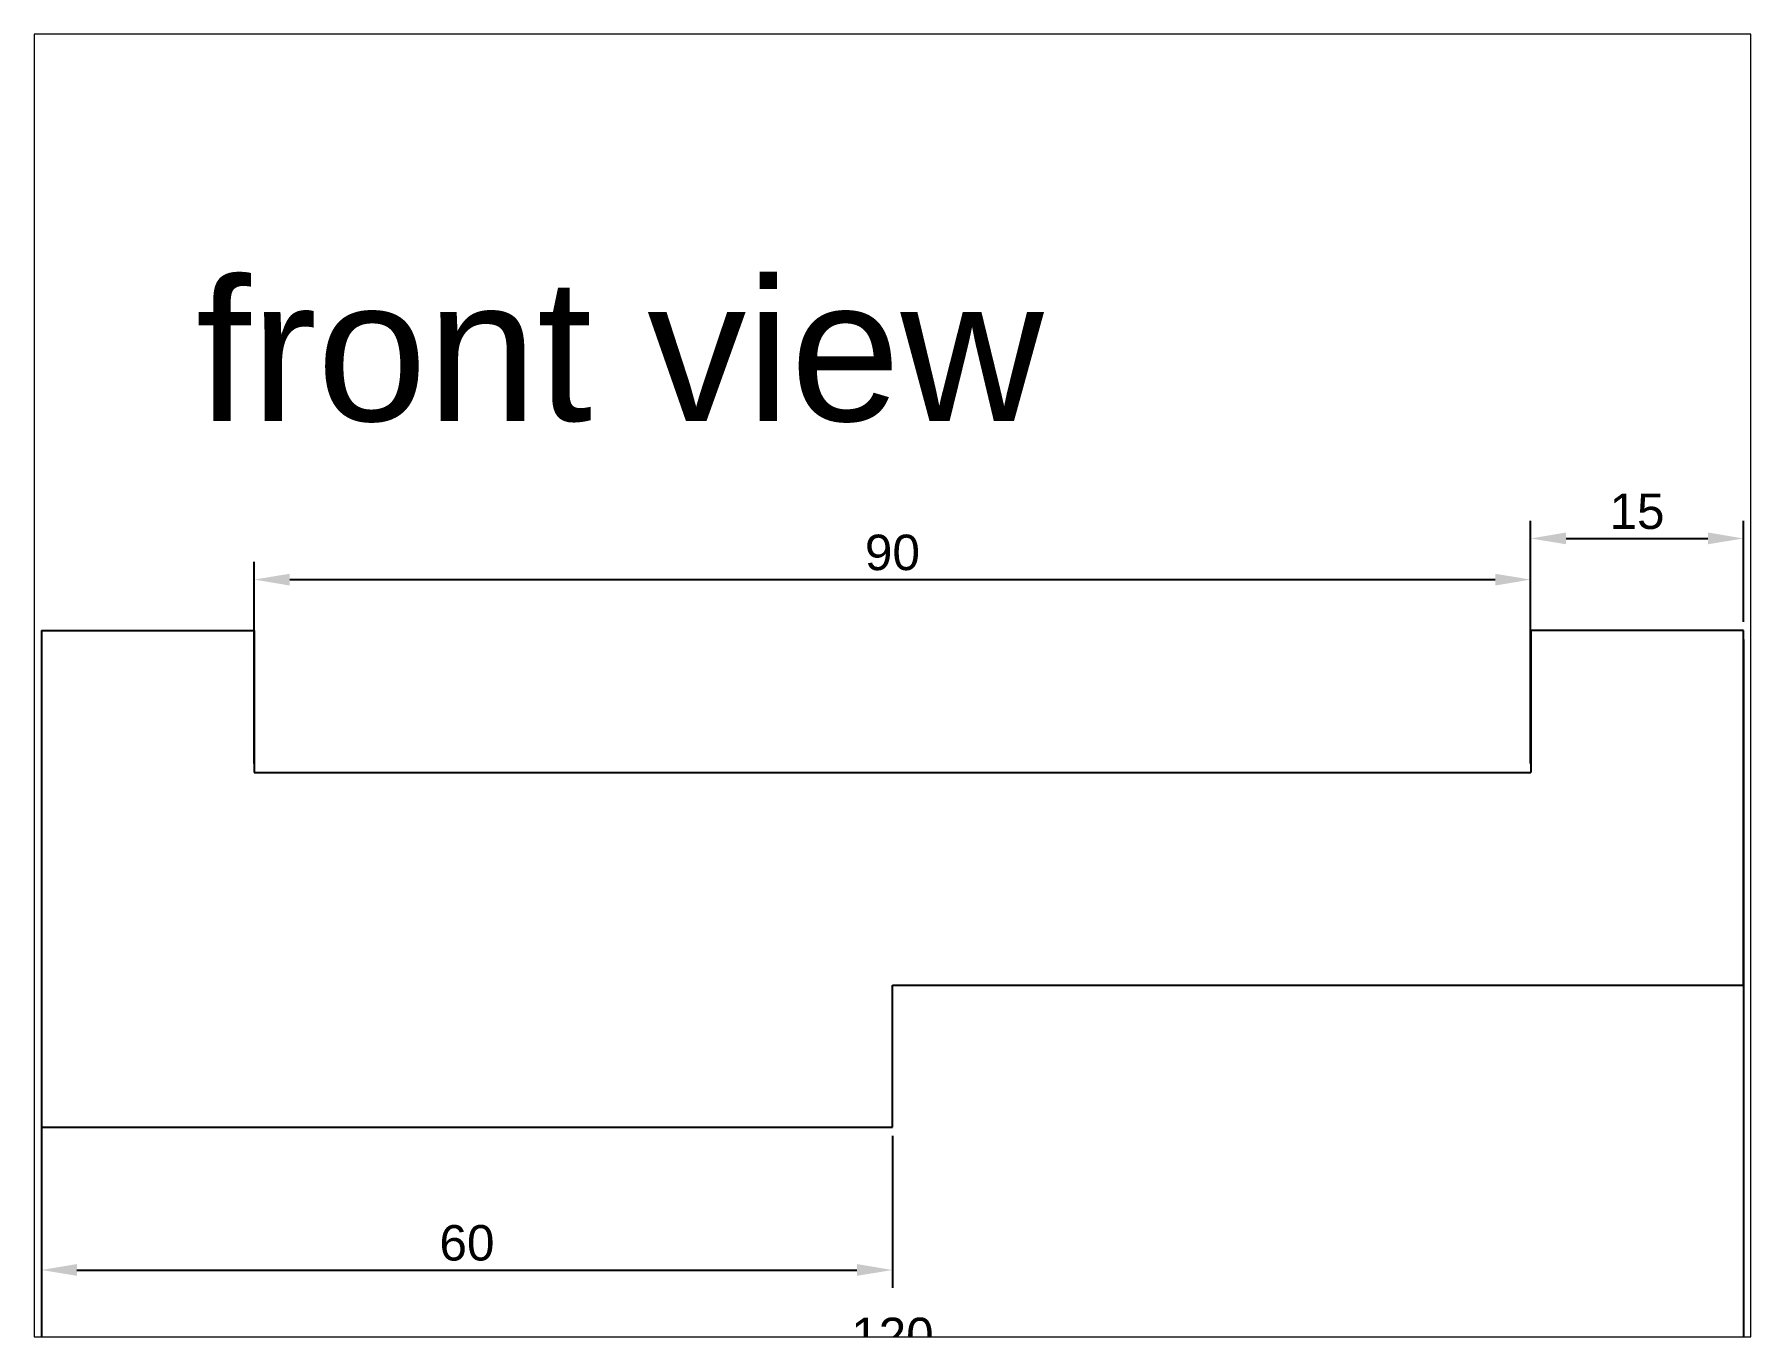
# Paper-space layout 'Layout2' of a CAD drawing. Header units: millimetres. Extents: x 26 to 231, y 20 to 176.
# The model-space entities are those that its viewports show. They can reach past a viewport. Long polylines and large blocks are cut down to what shows.
import ezdxf

# ---------------------------------------------------------------- set-up
doc = ezdxf.new("R2010")
doc.units = ezdxf.units.MM
doc.styles.get("Standard").update_dxf_attribs({"font": 'arial.ttf'})
doc.dimstyles.new('ISO-25', dxfattribs={"dimtxt": 2.5, "dimasz": 2.5, "dimexe": 1.25, "dimexo": 0.625, "dimtad": 1, "dimtxsty": 'Standard', "dimcen": 2.5, "dimadec": 0, "dimazin": 0, "dimtfac": 1, "dimtmove": 0, "dimatfit": 3, "dimfxl": 1, "dimarcsym": 0})

# ---------------------------------------------------------------- blocks, each defined once
blk = doc.blocks.new('*D1')
at = {"color": 0, "lineweight": -2, "transparency": 16777216}
for p, q in [((1250.05, 2214.33), (1250.05, 2203.62)), ((1310.05, 2214.33), (1310.05, 2203.62)), ((1252.55, 2204.87), (1307.55, 2204.87))]:
    blk.add_line(p, q, dxfattribs=at)
at = {"color": 0, "transparency": 16777216}
for points in [[(1252.55, 2205.29), (1252.55, 2204.46), (1250.05, 2204.87)], [(1307.55, 2205.29), (1307.55, 2204.46), (1310.05, 2204.87)]]:
    blk.add_solid(points, dxfattribs=at)
at = {"layer": 'Defpoints', "color": 0, "transparency": 16777216}
for p in [(1250.05, 2214.95), (1310.05, 2214.95), (1310.05, 2204.87)]:
    blk.add_point(p, dxfattribs=at)
at = {"color": 0, "transparency": 16777216, "insert": (1280.05, 2206.77), "char_height": 2.5, "attachment_point": 5}
blk.add_mtext('60', dxfattribs=at)
blk = doc.blocks.new('*D2')
at = {"color": 0, "lineweight": -2, "transparency": 16777216}
for p, q in [((1249.43, 2249.95), (1234.71, 2249.95)), ((1235.96, 2217.45), (1235.96, 2247.45)), ((1249.43, 2214.95), (1234.71, 2214.95))]:
    blk.add_line(p, q, dxfattribs=at)
at = {"color": 0, "transparency": 16777216}
for points in [[(1235.54, 2247.45), (1236.38, 2247.45), (1235.96, 2249.95)], [(1235.54, 2217.45), (1236.38, 2217.45), (1235.96, 2214.95)]]:
    blk.add_solid(points, dxfattribs=at)
at = {"layer": 'Defpoints', "color": 0, "transparency": 16777216}
for p in [(1235.96, 2249.95), (1250.05, 2249.95), (1250.05, 2214.95)]:
    blk.add_point(p, dxfattribs=at)
at = {"color": 0, "transparency": 16777216, "insert": (1234.06, 2232.45), "char_height": 2.5, "attachment_point": 5, "rotation": 90}
blk.add_mtext('35', dxfattribs=at)
blk = doc.blocks.new('*D3')
at = {"color": 0, "lineweight": -2, "transparency": 16777216}
for p, q in [((1265.05, 2240.58), (1265.05, 2254.8)), ((1355.05, 2240.58), (1355.05, 2254.8)), ((1267.55, 2253.55), (1352.55, 2253.55))]:
    blk.add_line(p, q, dxfattribs=at)
at = {"color": 0, "transparency": 16777216}
for points in [[(1267.55, 2253.96), (1267.55, 2253.13), (1265.05, 2253.55)], [(1352.55, 2253.96), (1352.55, 2253.13), (1355.05, 2253.55)]]:
    blk.add_solid(points, dxfattribs=at)
at = {"layer": 'Defpoints', "color": 0, "transparency": 16777216}
for p in [(1355.05, 2253.55), (1265.05, 2239.95), (1355.05, 2239.95)]:
    blk.add_point(p, dxfattribs=at)
at = {"color": 0, "transparency": 16777216, "insert": (1310.05, 2255.45), "char_height": 2.5, "attachment_point": 5}
blk.add_mtext('90', dxfattribs=at)
blk = doc.blocks.new('*D4')
at = {"color": 0, "lineweight": -2, "transparency": 16777216}
for p, q in [((1355.05, 2250.58), (1355.05, 2257.7)), ((1370.05, 2250.58), (1370.05, 2257.7)), ((1357.55, 2256.45), (1367.55, 2256.45))]:
    blk.add_line(p, q, dxfattribs=at)
at = {"color": 0, "transparency": 16777216}
for points in [[(1357.55, 2256.87), (1357.55, 2256.04), (1355.05, 2256.45)], [(1367.55, 2256.87), (1367.55, 2256.04), (1370.05, 2256.45)]]:
    blk.add_solid(points, dxfattribs=at)
at = {"layer": 'Defpoints', "color": 0, "transparency": 16777216}
for p in [(1370.05, 2256.45), (1355.05, 2249.95), (1370.05, 2249.95)]:
    blk.add_point(p, dxfattribs=at)
at = {"color": 0, "transparency": 16777216, "insert": (1362.55, 2258.35), "char_height": 2.5, "attachment_point": 5}
blk.add_mtext('15', dxfattribs=at)
blk = doc.blocks.new('*D5')
at = {"color": 0, "lineweight": -2, "transparency": 16777216}
for p, q in [((1250.05, 2249.33), (1250.05, 2197.09)), ((1370.05, 2249.33), (1370.05, 2197.09)), ((1252.55, 2198.34), (1367.55, 2198.34))]:
    blk.add_line(p, q, dxfattribs=at)
at = {"color": 0, "transparency": 16777216}
for points in [[(1252.55, 2198.75), (1252.55, 2197.92), (1250.05, 2198.34)], [(1367.55, 2198.75), (1367.55, 2197.92), (1370.05, 2198.34)]]:
    blk.add_solid(points, dxfattribs=at)
at = {"layer": 'Defpoints', "color": 0, "transparency": 16777216}
for p in [(1250.05, 2249.95), (1370.05, 2249.95), (1370.05, 2198.34)]:
    blk.add_point(p, dxfattribs=at)
at = {"color": 0, "transparency": 16777216, "insert": (1310.05, 2200.24), "char_height": 2.5, "attachment_point": 5}
blk.add_mtext('120', dxfattribs=at)

msp = doc.modelspace()

# ---------------------------------------------------------------- linework, layer by layer
for p, q in [((1250.055, 2249.953), (1250.055, 2214.953)), ((1250.055, 2249.953), (1265.055, 2249.953)), ((1265.055, 2249.953), (1265.055, 2239.953)), ((1370.055, 2249.953), (1355.055, 2249.953)), ((1355.055, 2249.953), (1355.055, 2239.953)), ((1370.055, 2224.953), (1370.055, 2249.953)), ((1265.055, 2239.953), (1355.055, 2239.953)), ((1310.055, 2214.953), (1310.055, 2224.953)), ((1310.055, 2224.953), (1370.055, 2224.953)), ((1250.055, 2214.953), (1310.055, 2214.953))]:
    msp.add_line(p, q)

# ---------------------------------------------------------------- texts
at = {"insert": (1260.93, 2274.736), "char_height": 10, "attachment_point": 1}
msp.add_mtext_dynamic_manual_height_columns('front view', width=89.40978, gutter_width=12.5, heights=[0], dxfattribs=at)

# ---------------------------------------------------------------- dimensions: what is measured, and where the dimension line sits
for base, p1, p2, picture, middle in [((1370.055, 2256.453), (1355.055, 2249.953), (1370.055, 2249.953), '*D4', (1362.555, 2258.354)), ((1355.055, 2253.547), (1265.055, 2239.953), (1355.055, 2239.953), '*D3', (1310.055, 2255.448)), ((1370.055, 2198.335), (1250.055, 2249.953), (1370.055, 2249.953), '*D5', (1310.055, 2200.237)), ((1310.055, 2204.873), (1250.055, 2214.953), (1310.055, 2214.953), '*D1', (1280.055, 2206.775))]:
    dim = msp.add_linear_dim(base=base, p1=p1, p2=p2, dimstyle='ISO-25')
    dim.commit()
    dim.dimension.update_dxf_attribs({"geometry": picture, "text_midpoint": middle})
dim = msp.add_linear_dim(base=(1235.96, 2249.953), p1=(1250.055, 2214.953), p2=(1250.055, 2249.953), angle=90, dimstyle='ISO-25')
dim.commit()
dim.dimension.update_dxf_attribs({"geometry": '*D2', "text_midpoint": (1234.058, 2232.453)})

psp = doc.layouts.new('Layout2')

# ---------------------------------------------------------------- viewports
at = {"layer": '0'}
psp.add_viewport(center=(128.5, 97.5), size=(205.6, 156), view_center_point=(1310.055, 2246.082), view_height=91.82438, dxfattribs=at)

doc.saveas('drawing.dxf')
